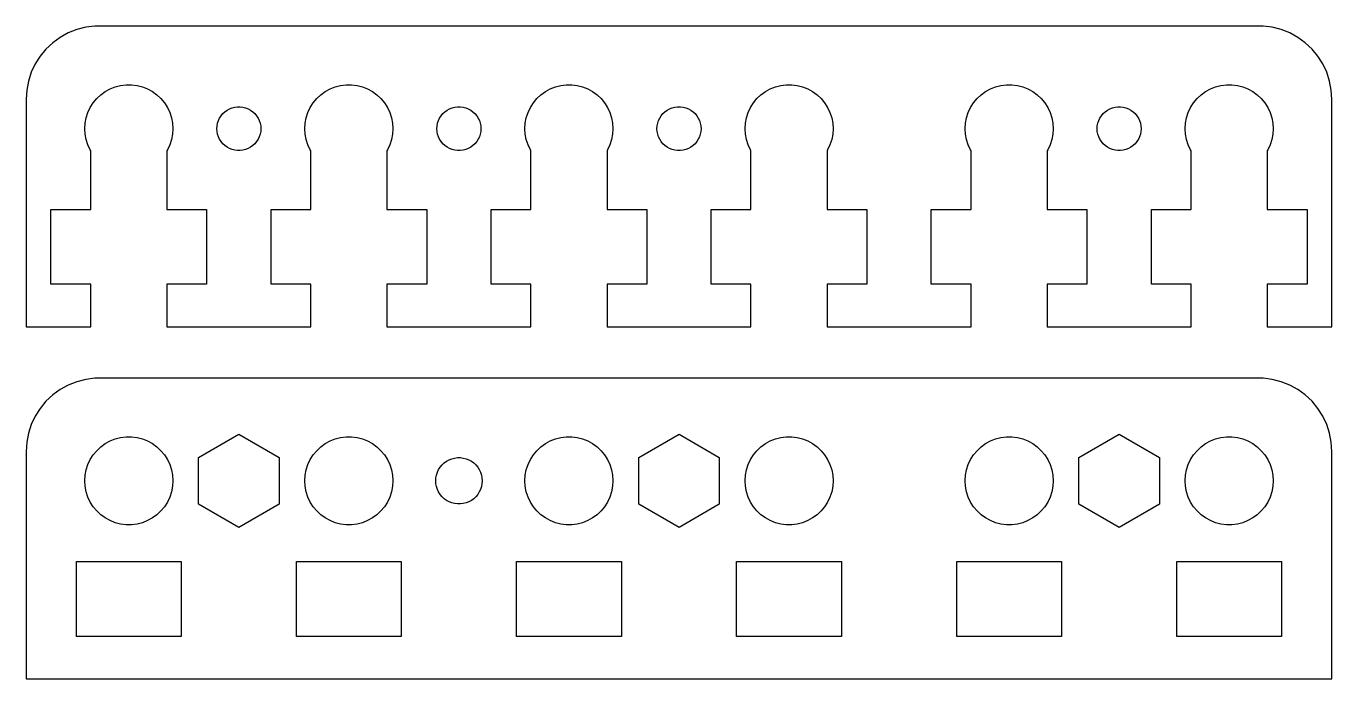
# Model space of a CAD drawing. Header units: metres. Extents: x -44.5 to 44.5, y 0 to 92.5.
# Drawn here: x -44.5 to 44.5, y 0 to 44.5 of the extents above; entities that cross this region are included whole.
import ezdxf

# ---------------------------------------------------------------- set-up
doc = ezdxf.new("R2010")
doc.units = ezdxf.units.M

msp = doc.modelspace()

# ---------------------------------------------------------------- linework, layer by layer
for p, q in [((-42.1791, 43.7216), (-42.6871, 43.3526)), ((-41.6289, 44.0241), (-42.1791, 43.7216)), ((-41.0451, 44.2553), (-41.6289, 44.0241)), ((-40.4369, 44.4114), (-41.0451, 44.2553)), ((-39.8139, 44.4901), (-40.4369, 44.4114)), ((39.8139, 44.4901), (-39.8139, 44.4901)), ((40.4369, 44.4114), (39.8139, 44.4901)), ((41.0451, 44.2553), (40.4369, 44.4114)), ((41.6289, 44.0241), (41.0451, 44.2553)), ((42.1791, 43.7216), (41.6289, 44.0241)), ((42.6871, 43.3526), (42.1791, 43.7216)), ((-43.1448, 42.9227), (-43.5451, 42.4389)), ((-42.6871, 43.3526), (-43.1448, 42.9227)), ((43.1448, 42.9227), (42.6871, 43.3526)), ((43.5451, 42.4389), (43.1448, 42.9227)), ((-43.8815, 41.9088), (-44.1489, 41.3406)), ((-43.5451, 42.4389), (-43.8815, 41.9088)), ((43.8815, 41.9088), (43.5451, 42.4389)), ((44.1489, 41.3406), (43.8815, 41.9088)), ((-44.1489, 41.3406), (-44.3429, 40.7434)), ((44.3429, 40.7434), (44.1489, 41.3406)), ((-44.4606, 40.1267), (-44.5, 39.5)), ((-44.3429, 40.7434), (-44.4606, 40.1267)), ((-39.1075, 40.033), (-38.7773, 40.2145)), ((-38.7773, 40.2145), (-38.427, 40.3532)), ((-38.427, 40.3532), (-38.0621, 40.4469)), ((-38.0621, 40.4469), (-37.6884, 40.4941)), ((-37.6884, 40.4941), (-37.3116, 40.4941)), ((-37.3116, 40.4941), (-36.9379, 40.4469)), ((-36.9379, 40.4469), (-36.5729, 40.3532)), ((-36.5729, 40.3532), (-36.2227, 40.2145)), ((-36.2227, 40.2145), (-35.8925, 40.033)), ((-24.1075, 40.033), (-23.7773, 40.2145)), ((-23.7773, 40.2145), (-23.427, 40.3532)), ((-23.427, 40.3532), (-23.0621, 40.4469)), ((-23.0621, 40.4469), (-22.6884, 40.4941)), ((-22.6884, 40.4941), (-22.3116, 40.4941)), ((-22.3116, 40.4941), (-21.9379, 40.4469)), ((-21.9379, 40.4469), (-21.5729, 40.3532)), ((-21.5729, 40.3532), (-21.2227, 40.2145)), ((-21.2227, 40.2145), (-20.8925, 40.033)), ((-9.10747, 40.033), (-8.77733, 40.2145)), ((-8.77733, 40.2145), (-8.42705, 40.3532)), ((-8.42705, 40.3532), (-8.06213, 40.4469)), ((-8.06213, 40.4469), (-7.68837, 40.4941)), ((-7.68837, 40.4941), (-7.31161, 40.4941)), ((-7.31161, 40.4941), (-6.93785, 40.4469)), ((-6.93785, 40.4469), (-6.57294, 40.3532)), ((-6.57294, 40.3532), (-6.22266, 40.2145)), ((-6.22266, 40.2145), (-5.89252, 40.033)), ((5.89252, 40.033), (6.22266, 40.2145)), ((6.22266, 40.2145), (6.57294, 40.3532)), ((6.57294, 40.3532), (6.93785, 40.4469)), ((6.93785, 40.4469), (7.31161, 40.4941)), ((7.31161, 40.4941), (7.68837, 40.4941)), ((7.68837, 40.4941), (8.06213, 40.4469)), ((8.06213, 40.4469), (8.42705, 40.3532)), ((8.42705, 40.3532), (8.77733, 40.2145)), ((8.77733, 40.2145), (9.10747, 40.033)), ((20.8925, 40.033), (21.2227, 40.2145)), ((21.2227, 40.2145), (21.5729, 40.3532)), ((21.5729, 40.3532), (21.9379, 40.4469)), ((21.9379, 40.4469), (22.3116, 40.4941)), ((22.3116, 40.4941), (22.6884, 40.4941)), ((22.6884, 40.4941), (23.0621, 40.4469)), ((23.0621, 40.4469), (23.427, 40.3532)), ((23.427, 40.3532), (23.7773, 40.2145)), ((23.7773, 40.2145), (24.1075, 40.033)), ((35.8925, 40.033), (36.2227, 40.2145)), ((36.2227, 40.2145), (36.5729, 40.3532)), ((36.5729, 40.3532), (36.9379, 40.4469)), ((36.9379, 40.4469), (37.3116, 40.4941)), ((37.3116, 40.4941), (37.6884, 40.4941)), ((37.6884, 40.4941), (38.0621, 40.4469)), ((38.0621, 40.4469), (38.427, 40.3532)), ((38.427, 40.3532), (38.7773, 40.2145)), ((38.7773, 40.2145), (39.1075, 40.033)), ((44.4606, 40.1267), (44.3429, 40.7434)), ((44.5, 39.5), (44.4606, 40.1267)), ((-44.5, 39.5), (-44.5, 24)), ((-40.1289, 38.9453), (-39.927, 39.2634)), ((-39.927, 39.2634), (-39.6869, 39.5536)), ((-39.6869, 39.5536), (-39.4123, 39.8115)), ((-39.4123, 39.8115), (-39.1075, 40.033)), ((-35.8925, 40.033), (-35.5877, 39.8115)), ((-35.5877, 39.8115), (-35.3131, 39.5536)), ((-35.3131, 39.5536), (-35.0729, 39.2634)), ((-35.0729, 39.2634), (-34.8711, 38.9453)), ((-25.1289, 38.9453), (-24.927, 39.2634)), ((-24.927, 39.2634), (-24.6869, 39.5536)), ((-24.6869, 39.5536), (-24.4123, 39.8115)), ((-24.4123, 39.8115), (-24.1075, 40.033)), ((-20.8925, 40.033), (-20.5877, 39.8115)), ((-20.5877, 39.8115), (-20.3131, 39.5536)), ((-20.3131, 39.5536), (-20.0729, 39.2634)), ((-20.0729, 39.2634), (-19.8711, 38.9453)), ((-10.1289, 38.9453), (-9.92705, 39.2634)), ((-9.92705, 39.2634), (-9.6869, 39.5536)), ((-9.6869, 39.5536), (-9.41226, 39.8115)), ((-9.41226, 39.8115), (-9.10747, 40.033)), ((-5.89252, 40.033), (-5.58772, 39.8115)), ((-5.58772, 39.8115), (-5.31308, 39.5536)), ((-5.31308, 39.5536), (-5.07294, 39.2634)), ((-5.07294, 39.2634), (-4.87108, 38.9453)), ((4.87108, 38.9453), (5.07294, 39.2634)), ((5.07294, 39.2634), (5.31308, 39.5536)), ((5.31308, 39.5536), (5.58772, 39.8115)), ((5.58772, 39.8115), (5.89252, 40.033)), ((9.10747, 40.033), (9.41226, 39.8115)), ((9.41226, 39.8115), (9.6869, 39.5536)), ((9.6869, 39.5536), (9.92705, 39.2634)), ((9.92705, 39.2634), (10.1289, 38.9453)), ((19.8711, 38.9453), (20.0729, 39.2634)), ((20.0729, 39.2634), (20.3131, 39.5536)), ((20.3131, 39.5536), (20.5877, 39.8115)), ((20.5877, 39.8115), (20.8925, 40.033)), ((24.1075, 40.033), (24.4123, 39.8115)), ((24.4123, 39.8115), (24.6869, 39.5536)), ((24.6869, 39.5536), (24.927, 39.2634)), ((24.927, 39.2634), (25.1289, 38.9453)), ((34.8711, 38.9453), (35.0729, 39.2634)), ((35.0729, 39.2634), (35.3131, 39.5536)), ((35.3131, 39.5536), (35.5877, 39.8115)), ((35.5877, 39.8115), (35.8925, 40.033)), ((39.1075, 40.033), (39.4123, 39.8115)), ((39.4123, 39.8115), (39.6869, 39.5536)), ((39.6869, 39.5536), (39.927, 39.2634)), ((39.927, 39.2634), (40.1289, 38.9453)), ((44.5, 24), (44.5, 39.5)), ((-40.4057, 38.2461), (-40.2893, 38.6044)), ((-40.2893, 38.6044), (-40.1289, 38.9453)), ((-34.8711, 38.9453), (-34.7107, 38.6044)), ((-34.7107, 38.6044), (-34.5942, 38.2461)), ((-31.3145, 38.2226), (-31.2135, 38.3817)), ((-31.2135, 38.3817), (-31.0934, 38.5268)), ((-31.0934, 38.5268), (-30.9561, 38.6558)), ((-30.9561, 38.6558), (-30.8037, 38.7665)), ((-30.8037, 38.7665), (-30.6387, 38.8572)), ((-30.6387, 38.8572), (-30.4635, 38.9266)), ((-30.4635, 38.9266), (-30.2811, 38.9734)), ((-30.2811, 38.9734), (-30.0942, 38.997)), ((-30.0942, 38.997), (-29.9058, 38.997)), ((-29.9058, 38.997), (-29.7189, 38.9734)), ((-29.7189, 38.9734), (-29.5365, 38.9266)), ((-29.5365, 38.9266), (-29.3613, 38.8572)), ((-29.3613, 38.8572), (-29.1963, 38.7665)), ((-29.1963, 38.7665), (-29.0439, 38.6558)), ((-29.0439, 38.6558), (-28.9065, 38.5268)), ((-28.9065, 38.5268), (-28.7865, 38.3817)), ((-28.7865, 38.3817), (-28.6855, 38.2226)), ((-25.4057, 38.2461), (-25.2893, 38.6044)), ((-25.2893, 38.6044), (-25.1289, 38.9453)), ((-19.8711, 38.9453), (-19.7107, 38.6044)), ((-19.7107, 38.6044), (-19.5942, 38.2461)), ((-16.3145, 38.2226), (-16.2135, 38.3817)), ((-16.2135, 38.3817), (-16.0934, 38.5268)), ((-16.0934, 38.5268), (-15.9561, 38.6558)), ((-15.9561, 38.6558), (-15.8037, 38.7665)), ((-15.8037, 38.7665), (-15.6387, 38.8572)), ((-15.6387, 38.8572), (-15.4635, 38.9266)), ((-15.4635, 38.9266), (-15.2811, 38.9734)), ((-15.2811, 38.9734), (-15.0942, 38.997)), ((-15.0942, 38.997), (-14.9058, 38.997)), ((-14.9058, 38.997), (-14.7189, 38.9734)), ((-14.7189, 38.9734), (-14.5365, 38.9266)), ((-14.5365, 38.9266), (-14.3613, 38.8572)), ((-14.3613, 38.8572), (-14.1963, 38.7665)), ((-14.1963, 38.7665), (-14.0439, 38.6558)), ((-14.0439, 38.6558), (-13.9065, 38.5268)), ((-13.9065, 38.5268), (-13.7865, 38.3817)), ((-13.7865, 38.3817), (-13.6855, 38.2226)), ((-10.4057, 38.2461), (-10.2893, 38.6044)), ((-10.2893, 38.6044), (-10.1289, 38.9453)), ((-4.87108, 38.9453), (-4.71066, 38.6044)), ((-4.71066, 38.6044), (-4.59424, 38.2461)), ((-1.31445, 38.2226), (-1.21352, 38.3817)), ((-1.21352, 38.3817), (-1.09344, 38.5268)), ((-1.09344, 38.5268), (-0.95613, 38.6558)), ((-0.95613, 38.6558), (-0.80373, 38.7665)), ((-0.80373, 38.7665), (-0.63866, 38.8572)), ((-0.63866, 38.8572), (-0.46352, 38.9266)), ((-0.46352, 38.9266), (-0.28107, 38.9734)), ((-0.28107, 38.9734), (-0.09418, 38.997)), ((-0.09418, 38.997), (0.09418, 38.997)), ((0.09418, 38.997), (0.28107, 38.9734)), ((0.28107, 38.9734), (0.46352, 38.9266)), ((0.46352, 38.9266), (0.63866, 38.8572)), ((0.63866, 38.8572), (0.80373, 38.7665)), ((0.80373, 38.7665), (0.95613, 38.6558)), ((0.95613, 38.6558), (1.09344, 38.5268)), ((1.09344, 38.5268), (1.21352, 38.3817)), ((1.21352, 38.3817), (1.31445, 38.2226)), ((4.59424, 38.2461), (4.71066, 38.6044)), ((4.71066, 38.6044), (4.87108, 38.9453)), ((10.1289, 38.9453), (10.2893, 38.6044)), ((10.2893, 38.6044), (10.4057, 38.2461)), ((19.5942, 38.2461), (19.7107, 38.6044)), ((19.7107, 38.6044), (19.8711, 38.9453)), ((25.1289, 38.9453), (25.2893, 38.6044)), ((25.2893, 38.6044), (25.4057, 38.2461)), ((28.6855, 38.2226), (28.7865, 38.3817)), ((28.7865, 38.3817), (28.9065, 38.5268)), ((28.9065, 38.5268), (29.0439, 38.6558)), ((29.0439, 38.6558), (29.1963, 38.7665)), ((29.1963, 38.7665), (29.3613, 38.8572)), ((29.3613, 38.8572), (29.5365, 38.9266)), ((29.5365, 38.9266), (29.7189, 38.9734)), ((29.7189, 38.9734), (29.9058, 38.997)), ((29.9058, 38.997), (30.0942, 38.997)), ((30.0942, 38.997), (30.2811, 38.9734)), ((30.2811, 38.9734), (30.4635, 38.9266)), ((30.4635, 38.9266), (30.6387, 38.8572)), ((30.6387, 38.8572), (30.8037, 38.7665)), ((30.8037, 38.7665), (30.9561, 38.6558)), ((30.9561, 38.6558), (31.0934, 38.5268)), ((31.0934, 38.5268), (31.2135, 38.3817)), ((31.2135, 38.3817), (31.3145, 38.2226)), ((34.5942, 38.2461), (34.7107, 38.6044)), ((34.7107, 38.6044), (34.8711, 38.9453)), ((40.1289, 38.9453), (40.2893, 38.6044)), ((40.2893, 38.6044), (40.4057, 38.2461)), ((-40.5, 37.5), (-40.4763, 37.876)), ((-40.4763, 37.124), (-40.5, 37.5)), ((-40.4763, 37.876), (-40.4057, 38.2461)), ((-34.5942, 38.2461), (-34.5237, 37.876)), ((-34.5237, 37.876), (-34.5, 37.5)), ((-34.5, 37.5), (-34.5237, 37.124)), ((-31.5, 37.5), (-31.4882, 37.688)), ((-31.4882, 37.312), (-31.5, 37.5)), ((-31.4882, 37.688), (-31.4529, 37.873)), ((-31.4529, 37.873), (-31.3947, 38.0522)), ((-31.3947, 38.0522), (-31.3145, 38.2226)), ((-28.6855, 38.2226), (-28.6053, 38.0522)), ((-28.6053, 38.0522), (-28.5471, 37.873)), ((-28.5471, 37.873), (-28.5118, 37.688)), ((-28.5118, 37.688), (-28.5, 37.5)), ((-28.5, 37.5), (-28.5118, 37.312)), ((-25.5, 37.5), (-25.4763, 37.876)), ((-25.4763, 37.124), (-25.5, 37.5)), ((-25.4763, 37.876), (-25.4057, 38.2461)), ((-19.5942, 38.2461), (-19.5237, 37.876)), ((-19.5237, 37.876), (-19.5, 37.5)), ((-19.5, 37.5), (-19.5237, 37.124)), ((-16.5, 37.5), (-16.4882, 37.688)), ((-16.4882, 37.312), (-16.5, 37.5)), ((-16.4882, 37.688), (-16.4529, 37.873)), ((-16.4529, 37.873), (-16.3947, 38.0522)), ((-16.3947, 38.0522), (-16.3145, 38.2226)), ((-13.6855, 38.2226), (-13.6053, 38.0522)), ((-13.6053, 38.0522), (-13.5471, 37.873)), ((-13.5471, 37.873), (-13.5118, 37.688)), ((-13.5118, 37.688), (-13.5, 37.5)), ((-13.5, 37.5), (-13.5118, 37.312)), ((-10.5, 37.5), (-10.4763, 37.876)), ((-10.4763, 37.124), (-10.5, 37.5)), ((-10.4763, 37.876), (-10.4057, 38.2461)), ((-4.59424, 38.2461), (-4.52365, 37.876)), ((-4.52365, 37.876), (-4.5, 37.5)), ((-4.5, 37.5), (-4.52365, 37.124)), ((-1.5, 37.5), (-1.48816, 37.688)), ((-1.48816, 37.312), (-1.5, 37.5)), ((-1.48816, 37.688), (-1.45287, 37.873)), ((-1.45287, 37.873), (-1.39465, 38.0522)), ((-1.39465, 38.0522), (-1.31445, 38.2226)), ((1.31445, 38.2226), (1.39465, 38.0522)), ((1.39465, 38.0522), (1.45287, 37.873)), ((1.45287, 37.873), (1.48816, 37.688)), ((1.48816, 37.688), (1.5, 37.5)), ((1.5, 37.5), (1.48816, 37.312)), ((4.5, 37.5), (4.52365, 37.876)), ((4.52365, 37.124), (4.5, 37.5)), ((4.52365, 37.876), (4.59424, 38.2461)), ((10.4057, 38.2461), (10.4763, 37.876)), ((10.4763, 37.876), (10.5, 37.5)), ((10.5, 37.5), (10.4763, 37.124)), ((19.5, 37.5), (19.5237, 37.876)), ((19.5237, 37.124), (19.5, 37.5)), ((19.5237, 37.876), (19.5942, 38.2461)), ((25.4057, 38.2461), (25.4763, 37.876)), ((25.4763, 37.876), (25.5, 37.5)), ((25.5, 37.5), (25.4763, 37.124)), ((28.5, 37.5), (28.5118, 37.688)), ((28.5118, 37.312), (28.5, 37.5)), ((28.5118, 37.688), (28.5471, 37.873)), ((28.5471, 37.873), (28.6053, 38.0522)), ((28.6053, 38.0522), (28.6855, 38.2226)), ((31.3145, 38.2226), (31.3947, 38.0522)), ((31.3947, 38.0522), (31.4529, 37.873)), ((31.4529, 37.873), (31.4882, 37.688)), ((31.4882, 37.688), (31.5, 37.5)), ((31.5, 37.5), (31.4882, 37.312)), ((34.5, 37.5), (34.5237, 37.876)), ((34.5237, 37.124), (34.5, 37.5)), ((34.5237, 37.876), (34.5942, 38.2461)), ((40.4057, 38.2461), (40.4763, 37.876)), ((40.4763, 37.876), (40.5, 37.5)), ((40.5, 37.5), (40.4763, 37.124)), ((-40.4057, 36.7539), (-40.4763, 37.124)), ((-40.2893, 36.3956), (-40.4057, 36.7539)), ((-34.5942, 36.7539), (-34.7107, 36.3956)), ((-34.5237, 37.124), (-34.5942, 36.7539)), ((-31.4529, 37.127), (-31.4882, 37.312)), ((-31.3947, 36.9478), (-31.4529, 37.127)), ((-31.3145, 36.7774), (-31.3947, 36.9478)), ((-31.2135, 36.6183), (-31.3145, 36.7774)), ((-31.0934, 36.4732), (-31.2135, 36.6183)), ((-28.7865, 36.6183), (-28.9065, 36.4732)), ((-28.6855, 36.7774), (-28.7865, 36.6183)), ((-28.6053, 36.9478), (-28.6855, 36.7774)), ((-28.5471, 37.127), (-28.6053, 36.9478)), ((-28.5118, 37.312), (-28.5471, 37.127)), ((-25.4057, 36.7539), (-25.4763, 37.124)), ((-25.2893, 36.3956), (-25.4057, 36.7539)), ((-19.5942, 36.7539), (-19.7107, 36.3956)), ((-19.5237, 37.124), (-19.5942, 36.7539)), ((-16.4529, 37.127), (-16.4882, 37.312)), ((-16.3947, 36.9478), (-16.4529, 37.127)), ((-16.3145, 36.7774), (-16.3947, 36.9478)), ((-16.2135, 36.6183), (-16.3145, 36.7774)), ((-16.0934, 36.4732), (-16.2135, 36.6183)), ((-13.7865, 36.6183), (-13.9065, 36.4732)), ((-13.6855, 36.7774), (-13.7865, 36.6183)), ((-13.6053, 36.9478), (-13.6855, 36.7774)), ((-13.5471, 37.127), (-13.6053, 36.9478)), ((-13.5118, 37.312), (-13.5471, 37.127)), ((-10.4057, 36.7539), (-10.4763, 37.124)), ((-10.2893, 36.3956), (-10.4057, 36.7539)), ((-4.59424, 36.7539), (-4.71066, 36.3956)), ((-4.52365, 37.124), (-4.59424, 36.7539)), ((-1.45287, 37.127), (-1.48816, 37.312)), ((-1.39465, 36.9478), (-1.45287, 37.127)), ((-1.31445, 36.7774), (-1.39465, 36.9478)), ((-1.21352, 36.6183), (-1.31445, 36.7774)), ((-1.09344, 36.4732), (-1.21352, 36.6183)), ((1.21352, 36.6183), (1.09344, 36.4732)), ((1.31445, 36.7774), (1.21352, 36.6183)), ((1.39465, 36.9478), (1.31445, 36.7774)), ((1.45287, 37.127), (1.39465, 36.9478)), ((1.48816, 37.312), (1.45287, 37.127)), ((4.59424, 36.7539), (4.52365, 37.124)), ((4.71066, 36.3956), (4.59424, 36.7539)), ((10.4057, 36.7539), (10.2893, 36.3956)), ((10.4763, 37.124), (10.4057, 36.7539)), ((19.5942, 36.7539), (19.5237, 37.124)), ((19.7107, 36.3956), (19.5942, 36.7539)), ((25.4057, 36.7539), (25.2893, 36.3956)), ((25.4763, 37.124), (25.4057, 36.7539)), ((28.5471, 37.127), (28.5118, 37.312)), ((28.6053, 36.9478), (28.5471, 37.127)), ((28.6855, 36.7774), (28.6053, 36.9478)), ((28.7865, 36.6183), (28.6855, 36.7774)), ((28.9065, 36.4732), (28.7865, 36.6183)), ((31.2135, 36.6183), (31.0934, 36.4732)), ((31.3145, 36.7774), (31.2135, 36.6183)), ((31.3947, 36.9478), (31.3145, 36.7774)), ((31.4529, 37.127), (31.3947, 36.9478)), ((31.4882, 37.312), (31.4529, 37.127)), ((34.5942, 36.7539), (34.5237, 37.124)), ((34.7107, 36.3956), (34.5942, 36.7539)), ((40.4057, 36.7539), (40.2893, 36.3956)), ((40.4763, 37.124), (40.4057, 36.7539)), ((-40.1289, 36.0547), (-40.2893, 36.3956)), ((-40.0942, 36), (-40.1289, 36.0547)), ((-40.0942, 32), (-40.0942, 36)), ((-34.8711, 36.0547), (-34.9058, 36)), ((-34.9058, 36), (-34.9058, 32)), ((-34.7107, 36.3956), (-34.8711, 36.0547)), ((-30.9561, 36.3442), (-31.0934, 36.4732)), ((-30.8037, 36.2335), (-30.9561, 36.3442)), ((-30.6387, 36.1427), (-30.8037, 36.2335)), ((-30.4635, 36.0734), (-30.6387, 36.1427)), ((-30.2811, 36.0266), (-30.4635, 36.0734)), ((-30.0942, 36.0029), (-30.2811, 36.0266)), ((-29.9058, 36.0029), (-30.0942, 36.0029)), ((-29.7189, 36.0266), (-29.9058, 36.0029)), ((-29.5365, 36.0734), (-29.7189, 36.0266)), ((-29.3613, 36.1427), (-29.5365, 36.0734)), ((-29.1963, 36.2335), (-29.3613, 36.1427)), ((-29.0439, 36.3442), (-29.1963, 36.2335)), ((-28.9065, 36.4732), (-29.0439, 36.3442)), ((-25.1289, 36.0547), (-25.2893, 36.3956)), ((-25.0942, 36), (-25.1289, 36.0547)), ((-25.0942, 32), (-25.0942, 36)), ((-19.8711, 36.0547), (-19.9058, 36)), ((-19.9058, 36), (-19.9058, 32)), ((-19.7107, 36.3956), (-19.8711, 36.0547)), ((-15.9561, 36.3442), (-16.0934, 36.4732)), ((-15.8037, 36.2335), (-15.9561, 36.3442)), ((-15.6387, 36.1427), (-15.8037, 36.2335)), ((-15.4635, 36.0734), (-15.6387, 36.1427)), ((-15.2811, 36.0266), (-15.4635, 36.0734)), ((-15.0942, 36.0029), (-15.2811, 36.0266)), ((-14.9058, 36.0029), (-15.0942, 36.0029)), ((-14.7189, 36.0266), (-14.9058, 36.0029)), ((-14.5365, 36.0734), (-14.7189, 36.0266)), ((-14.3613, 36.1427), (-14.5365, 36.0734)), ((-14.1963, 36.2335), (-14.3613, 36.1427)), ((-14.0439, 36.3442), (-14.1963, 36.2335)), ((-13.9065, 36.4732), (-14.0439, 36.3442)), ((-10.1289, 36.0547), (-10.2893, 36.3956)), ((-10.0942, 36), (-10.1289, 36.0547)), ((-10.0942, 32), (-10.0942, 36)), ((-4.87108, 36.0547), (-4.90581, 36)), ((-4.90581, 36), (-4.90581, 32)), ((-4.71066, 36.3956), (-4.87108, 36.0547)), ((-0.95613, 36.3442), (-1.09344, 36.4732)), ((-0.80373, 36.2335), (-0.95613, 36.3442)), ((-0.63866, 36.1427), (-0.80373, 36.2335)), ((-0.46352, 36.0734), (-0.63866, 36.1427)), ((-0.28107, 36.0266), (-0.46352, 36.0734)), ((-0.09418, 36.0029), (-0.28107, 36.0266)), ((0.09418, 36.0029), (-0.09418, 36.0029)), ((0.28107, 36.0266), (0.09418, 36.0029)), ((0.46352, 36.0734), (0.28107, 36.0266)), ((0.63866, 36.1427), (0.46352, 36.0734)), ((0.80373, 36.2335), (0.63866, 36.1427)), ((0.95613, 36.3442), (0.80373, 36.2335)), ((1.09344, 36.4732), (0.95613, 36.3442)), ((4.87108, 36.0547), (4.71066, 36.3956)), ((4.90581, 36), (4.87108, 36.0547)), ((4.90581, 32), (4.90581, 36)), ((10.1289, 36.0547), (10.0942, 36)), ((10.0942, 36), (10.0942, 32)), ((10.2893, 36.3956), (10.1289, 36.0547)), ((19.8711, 36.0547), (19.7107, 36.3956)), ((19.9058, 36), (19.8711, 36.0547)), ((19.9058, 32), (19.9058, 36)), ((25.1289, 36.0547), (25.0942, 36)), ((25.0942, 36), (25.0942, 32)), ((25.2893, 36.3956), (25.1289, 36.0547)), ((29.0439, 36.3442), (28.9065, 36.4732)), ((29.1963, 36.2335), (29.0439, 36.3442)), ((29.3613, 36.1427), (29.1963, 36.2335)), ((29.5365, 36.0734), (29.3613, 36.1427)), ((29.7189, 36.0266), (29.5365, 36.0734)), ((29.9058, 36.0029), (29.7189, 36.0266)), ((30.0942, 36.0029), (29.9058, 36.0029)), ((30.2811, 36.0266), (30.0942, 36.0029)), ((30.4635, 36.0734), (30.2811, 36.0266)), ((30.6387, 36.1427), (30.4635, 36.0734)), ((30.8037, 36.2335), (30.6387, 36.1427)), ((30.9561, 36.3442), (30.8037, 36.2335)), ((31.0934, 36.4732), (30.9561, 36.3442)), ((34.8711, 36.0547), (34.7107, 36.3956)), ((34.9058, 36), (34.8711, 36.0547)), ((34.9058, 32), (34.9058, 36)), ((40.1289, 36.0547), (40.0942, 36)), ((40.0942, 36), (40.0942, 32)), ((40.2893, 36.3956), (40.1289, 36.0547)), ((-42.804, 26.9), (-42.804, 32)), ((-42.804, 32), (-40.0942, 32)), ((-34.9058, 32), (-32.196, 32)), ((-32.196, 32), (-32.196, 26.9)), ((-27.804, 26.9), (-27.804, 32)), ((-27.804, 32), (-25.0942, 32)), ((-19.9058, 32), (-17.196, 32)), ((-17.196, 32), (-17.196, 26.9)), ((-12.804, 26.9), (-12.804, 32)), ((-12.804, 32), (-10.0942, 32)), ((-4.90581, 32), (-2.19603, 32)), ((-2.19603, 32), (-2.19603, 26.9)), ((2.19603, 26.9), (2.19603, 32)), ((2.19603, 32), (4.90581, 32)), ((10.0942, 32), (12.804, 32)), ((12.804, 32), (12.804, 26.9)), ((17.196, 26.9), (17.196, 32)), ((17.196, 32), (19.9058, 32)), ((25.0942, 32), (27.804, 32)), ((27.804, 32), (27.804, 26.9)), ((32.196, 26.9), (32.196, 32)), ((32.196, 32), (34.9058, 32)), ((40.0942, 32), (42.804, 32)), ((42.804, 32), (42.804, 26.9)), ((-40.0942, 26.9), (-42.804, 26.9)), ((-40.0942, 24), (-40.0942, 26.9)), ((-32.196, 26.9), (-34.9058, 26.9)), ((-34.9058, 26.9), (-34.9058, 24)), ((-25.0942, 26.9), (-27.804, 26.9)), ((-25.0942, 24), (-25.0942, 26.9)), ((-17.196, 26.9), (-19.9058, 26.9)), ((-19.9058, 26.9), (-19.9058, 24)), ((-10.0942, 26.9), (-12.804, 26.9)), ((-10.0942, 24), (-10.0942, 26.9)), ((-2.19603, 26.9), (-4.90581, 26.9)), ((-4.90581, 26.9), (-4.90581, 24)), ((4.90581, 26.9), (2.19603, 26.9)), ((4.90581, 24), (4.90581, 26.9)), ((12.804, 26.9), (10.0942, 26.9)), ((10.0942, 26.9), (10.0942, 24)), ((19.9058, 26.9), (17.196, 26.9)), ((19.9058, 24), (19.9058, 26.9)), ((27.804, 26.9), (25.0942, 26.9)), ((25.0942, 26.9), (25.0942, 24)), ((34.9058, 26.9), (32.196, 26.9)), ((34.9058, 24), (34.9058, 26.9)), ((42.804, 26.9), (40.0942, 26.9)), ((40.0942, 26.9), (40.0942, 24)), ((-44.5, 24), (-40.0942, 24)), ((-34.9058, 24), (-25.0942, 24)), ((-19.9058, 24), (-10.0942, 24)), ((-4.90581, 24), (4.90581, 24)), ((10.0942, 24), (19.9058, 24)), ((25.0942, 24), (34.9058, 24)), ((40.0942, 24), (44.5, 24)), ((-39.8139, 20.4901), (-40.4369, 20.4114)), ((39.8139, 20.4901), (-39.8139, 20.4901)), ((40.4369, 20.4114), (39.8139, 20.4901)), ((-42.1791, 19.7216), (-42.6871, 19.3526)), ((-41.6289, 20.0241), (-42.1791, 19.7216)), ((-41.0451, 20.2553), (-41.6289, 20.0241)), ((-40.4369, 20.4114), (-41.0451, 20.2553)), ((41.0451, 20.2553), (40.4369, 20.4114)), ((41.6289, 20.0241), (41.0451, 20.2553)), ((42.1791, 19.7216), (41.6289, 20.0241)), ((42.6871, 19.3526), (42.1791, 19.7216)), ((-43.1448, 18.9227), (-43.5451, 18.4389)), ((-42.6871, 19.3526), (-43.1448, 18.9227)), ((43.1448, 18.9227), (42.6871, 19.3526)), ((43.5451, 18.4389), (43.1448, 18.9227)), ((-43.8815, 17.9088), (-44.1489, 17.3406)), ((-43.5451, 18.4389), (-43.8815, 17.9088)), ((43.8815, 17.9088), (43.5451, 18.4389)), ((44.1489, 17.3406), (43.8815, 17.9088)), ((-44.1489, 17.3406), (-44.3429, 16.7434)), ((44.3429, 16.7434), (44.1489, 17.3406)), ((-44.4606, 16.1267), (-44.5, 15.5)), ((-44.3429, 16.7434), (-44.4606, 16.1267)), ((-39.4123, 15.8115), (-39.1075, 16.033)), ((-39.1075, 16.033), (-38.7773, 16.2145)), ((-38.7773, 16.2145), (-38.427, 16.3532)), ((-38.427, 16.3532), (-38.0621, 16.4469)), ((-38.0621, 16.4469), (-37.6884, 16.4941)), ((-37.6884, 16.4941), (-37.3116, 16.4941)), ((-37.3116, 16.4941), (-36.9379, 16.4469)), ((-36.9379, 16.4469), (-36.5729, 16.3532)), ((-36.5729, 16.3532), (-36.2227, 16.2145)), ((-36.2227, 16.2145), (-35.8925, 16.033)), ((-35.8925, 16.033), (-35.5877, 15.8115)), ((-32.7483, 15.0867), (-30, 16.6735)), ((-30, 16.6735), (-27.2517, 15.0867)), ((-24.4123, 15.8115), (-24.1075, 16.033)), ((-24.1075, 16.033), (-23.7773, 16.2145)), ((-23.7773, 16.2145), (-23.427, 16.3532)), ((-23.427, 16.3532), (-23.0621, 16.4469)), ((-23.0621, 16.4469), (-22.6884, 16.4941)), ((-22.6884, 16.4941), (-22.3116, 16.4941)), ((-22.3116, 16.4941), (-21.9379, 16.4469)), ((-21.9379, 16.4469), (-21.5729, 16.3532)), ((-21.5729, 16.3532), (-21.2227, 16.2145)), ((-21.2227, 16.2145), (-20.8925, 16.033)), ((-20.8925, 16.033), (-20.5877, 15.8115)), ((-9.41226, 15.8115), (-9.10747, 16.033)), ((-9.10747, 16.033), (-8.77733, 16.2145)), ((-8.77733, 16.2145), (-8.42705, 16.3532)), ((-8.42705, 16.3532), (-8.06213, 16.4469)), ((-8.06213, 16.4469), (-7.68837, 16.4941)), ((-7.68837, 16.4941), (-7.31161, 16.4941)), ((-7.31161, 16.4941), (-6.93785, 16.4469)), ((-6.93785, 16.4469), (-6.57294, 16.3532)), ((-6.57294, 16.3532), (-6.22266, 16.2145)), ((-6.22266, 16.2145), (-5.89252, 16.033)), ((-5.89252, 16.033), (-5.58772, 15.8115)), ((-2.74832, 15.0867), (0, 16.6735)), ((0, 16.6735), (2.74832, 15.0867)), ((5.58772, 15.8115), (5.89252, 16.033)), ((5.89252, 16.033), (6.22266, 16.2145)), ((6.22266, 16.2145), (6.57294, 16.3532)), ((6.57294, 16.3532), (6.93785, 16.4469)), ((6.93785, 16.4469), (7.31161, 16.4941)), ((7.31161, 16.4941), (7.68837, 16.4941)), ((7.68837, 16.4941), (8.06213, 16.4469)), ((8.06213, 16.4469), (8.42705, 16.3532)), ((8.42705, 16.3532), (8.77733, 16.2145)), ((8.77733, 16.2145), (9.10747, 16.033)), ((9.10747, 16.033), (9.41226, 15.8115)), ((20.5877, 15.8115), (20.8925, 16.033)), ((20.8925, 16.033), (21.2227, 16.2145)), ((21.2227, 16.2145), (21.5729, 16.3532)), ((21.5729, 16.3532), (21.9379, 16.4469)), ((21.9379, 16.4469), (22.3116, 16.4941)), ((22.3116, 16.4941), (22.6884, 16.4941)), ((22.6884, 16.4941), (23.0621, 16.4469)), ((23.0621, 16.4469), (23.427, 16.3532)), ((23.427, 16.3532), (23.7773, 16.2145)), ((23.7773, 16.2145), (24.1075, 16.033)), ((24.1075, 16.033), (24.4123, 15.8115)), ((27.2517, 15.0867), (30, 16.6735)), ((30, 16.6735), (32.7483, 15.0867)), ((35.5877, 15.8115), (35.8925, 16.033)), ((35.8925, 16.033), (36.2227, 16.2145)), ((36.2227, 16.2145), (36.5729, 16.3532)), ((36.5729, 16.3532), (36.9379, 16.4469)), ((36.9379, 16.4469), (37.3116, 16.4941)), ((37.3116, 16.4941), (37.6884, 16.4941)), ((37.6884, 16.4941), (38.0621, 16.4469)), ((38.0621, 16.4469), (38.427, 16.3532)), ((38.427, 16.3532), (38.7773, 16.2145)), ((38.7773, 16.2145), (39.1075, 16.033)), ((39.1075, 16.033), (39.4123, 15.8115)), ((44.4606, 16.1267), (44.3429, 16.7434)), ((44.5, 15.5), (44.4606, 16.1267)), ((-44.5, 15.5), (-44.5, 0)), ((-40.1289, 14.9453), (-39.927, 15.2634)), ((-39.927, 15.2634), (-39.6869, 15.5536)), ((-39.6869, 15.5536), (-39.4123, 15.8115)), ((-35.5877, 15.8115), (-35.3131, 15.5536)), ((-35.3131, 15.5536), (-35.0729, 15.2634)), ((-35.0729, 15.2634), (-34.8711, 14.9453)), ((-25.1289, 14.9453), (-24.927, 15.2634)), ((-24.927, 15.2634), (-24.6869, 15.5536)), ((-24.6869, 15.5536), (-24.4123, 15.8115)), ((-20.5877, 15.8115), (-20.3131, 15.5536)), ((-20.3131, 15.5536), (-20.0729, 15.2634)), ((-20.0729, 15.2634), (-19.8711, 14.9453)), ((-10.1289, 14.9453), (-9.92705, 15.2634)), ((-9.92705, 15.2634), (-9.6869, 15.5536)), ((-9.6869, 15.5536), (-9.41226, 15.8115)), ((-5.58772, 15.8115), (-5.31308, 15.5536)), ((-5.31308, 15.5536), (-5.07294, 15.2634)), ((-5.07294, 15.2634), (-4.87108, 14.9453)), ((4.87108, 14.9453), (5.07294, 15.2634)), ((5.07294, 15.2634), (5.31308, 15.5536)), ((5.31308, 15.5536), (5.58772, 15.8115)), ((9.41226, 15.8115), (9.6869, 15.5536)), ((9.6869, 15.5536), (9.92705, 15.2634)), ((9.92705, 15.2634), (10.1289, 14.9453)), ((19.8711, 14.9453), (20.0729, 15.2634)), ((20.0729, 15.2634), (20.3131, 15.5536)), ((20.3131, 15.5536), (20.5877, 15.8115)), ((24.4123, 15.8115), (24.6869, 15.5536)), ((24.6869, 15.5536), (24.927, 15.2634)), ((24.927, 15.2634), (25.1289, 14.9453)), ((34.8711, 14.9453), (35.0729, 15.2634)), ((35.0729, 15.2634), (35.3131, 15.5536)), ((35.3131, 15.5536), (35.5877, 15.8115)), ((39.4123, 15.8115), (39.6869, 15.5536)), ((39.6869, 15.5536), (39.927, 15.2634)), ((39.927, 15.2634), (40.1289, 14.9453)), ((44.5, 0), (44.5, 15.5)), ((-40.4763, 13.876), (-40.4057, 14.2461)), ((-40.4057, 14.2461), (-40.2893, 14.6044)), ((-40.2893, 14.6044), (-40.1289, 14.9453)), ((-34.8711, 14.9453), (-34.7107, 14.6044)), ((-34.7107, 14.6044), (-34.5942, 14.2461)), ((-34.5942, 14.2461), (-34.5237, 13.876)), ((-32.7483, 11.9133), (-32.7483, 15.0867)), ((-27.2517, 15.0867), (-27.2517, 11.9133)), ((-25.4763, 13.876), (-25.4057, 14.2461)), ((-25.4057, 14.2461), (-25.2893, 14.6044)), ((-25.2893, 14.6044), (-25.1289, 14.9453)), ((-19.8711, 14.9453), (-19.7107, 14.6044)), ((-19.7107, 14.6044), (-19.5942, 14.2461)), ((-19.5942, 14.2461), (-19.5237, 13.876)), ((-16.4712, 14.0825), (-16.3866, 14.2623)), ((-16.3866, 14.2623), (-16.2801, 14.4301)), ((-16.2801, 14.4301), (-16.1535, 14.5832)), ((-16.1535, 14.5832), (-16.0086, 14.7192)), ((-16.0086, 14.7192), (-15.8479, 14.836)), ((-15.8479, 14.836), (-15.6737, 14.9317)), ((-15.6737, 14.9317), (-15.489, 15.0049)), ((-15.489, 15.0049), (-15.2965, 15.0543)), ((-15.2965, 15.0543), (-15.0993, 15.0792)), ((-15.0993, 15.0792), (-14.9006, 15.0792)), ((-14.9006, 15.0792), (-14.7035, 15.0543)), ((-14.7035, 15.0543), (-14.511, 15.0049)), ((-14.511, 15.0049), (-14.3263, 14.9317)), ((-14.3263, 14.9317), (-14.1521, 14.836)), ((-14.1521, 14.836), (-13.9914, 14.7192)), ((-13.9914, 14.7192), (-13.8465, 14.5832)), ((-13.8465, 14.5832), (-13.7198, 14.4301)), ((-13.7198, 14.4301), (-13.6134, 14.2623)), ((-13.6134, 14.2623), (-13.5288, 14.0825)), ((-10.4763, 13.876), (-10.4057, 14.2461)), ((-10.4057, 14.2461), (-10.2893, 14.6044)), ((-10.2893, 14.6044), (-10.1289, 14.9453)), ((-4.87108, 14.9453), (-4.71066, 14.6044)), ((-4.71066, 14.6044), (-4.59424, 14.2461)), ((-4.59424, 14.2461), (-4.52365, 13.876)), ((-2.74832, 11.9133), (-2.74832, 15.0867)), ((2.74832, 15.0867), (2.74832, 11.9133)), ((4.52365, 13.876), (4.59424, 14.2461)), ((4.59424, 14.2461), (4.71066, 14.6044)), ((4.71066, 14.6044), (4.87108, 14.9453)), ((10.1289, 14.9453), (10.2893, 14.6044)), ((10.2893, 14.6044), (10.4057, 14.2461)), ((10.4057, 14.2461), (10.4763, 13.876)), ((19.5237, 13.876), (19.5942, 14.2461)), ((19.5942, 14.2461), (19.7107, 14.6044)), ((19.7107, 14.6044), (19.8711, 14.9453)), ((25.1289, 14.9453), (25.2893, 14.6044)), ((25.2893, 14.6044), (25.4057, 14.2461)), ((25.4057, 14.2461), (25.4763, 13.876)), ((27.2517, 11.9133), (27.2517, 15.0867)), ((32.7483, 15.0867), (32.7483, 11.9133)), ((34.5237, 13.876), (34.5942, 14.2461)), ((34.5942, 14.2461), (34.7107, 14.6044)), ((34.7107, 14.6044), (34.8711, 14.9453)), ((40.1289, 14.9453), (40.2893, 14.6044)), ((40.2893, 14.6044), (40.4057, 14.2461)), ((40.4057, 14.2461), (40.4763, 13.876)), ((-40.5, 13.5), (-40.4763, 13.876)), ((-40.4763, 13.124), (-40.5, 13.5)), ((-34.5237, 13.876), (-34.5, 13.5)), ((-34.5, 13.5), (-34.5237, 13.124)), ((-25.5, 13.5), (-25.4763, 13.876)), ((-25.4763, 13.124), (-25.5, 13.5)), ((-19.5237, 13.876), (-19.5, 13.5)), ((-19.5, 13.5), (-19.5237, 13.124)), ((-16.5824, 13.5), (-16.5699, 13.6983)), ((-16.5699, 13.3017), (-16.5824, 13.5)), ((-16.5699, 13.6983), (-16.5326, 13.8935)), ((-16.5326, 13.8935), (-16.4712, 14.0825)), ((-13.5288, 14.0825), (-13.4673, 13.8935)), ((-13.4673, 13.8935), (-13.4301, 13.6983)), ((-13.4301, 13.6983), (-13.4176, 13.5)), ((-13.4176, 13.5), (-13.4301, 13.3017)), ((-10.5, 13.5), (-10.4763, 13.876)), ((-10.4763, 13.124), (-10.5, 13.5)), ((-4.52365, 13.876), (-4.5, 13.5)), ((-4.5, 13.5), (-4.52365, 13.124)), ((4.5, 13.5), (4.52365, 13.876)), ((4.52365, 13.124), (4.5, 13.5)), ((10.4763, 13.876), (10.5, 13.5)), ((10.5, 13.5), (10.4763, 13.124)), ((19.5, 13.5), (19.5237, 13.876)), ((19.5237, 13.124), (19.5, 13.5)), ((25.4763, 13.876), (25.5, 13.5)), ((25.5, 13.5), (25.4763, 13.124)), ((34.5, 13.5), (34.5237, 13.876)), ((34.5237, 13.124), (34.5, 13.5)), ((40.4763, 13.876), (40.5, 13.5)), ((40.5, 13.5), (40.4763, 13.124)), ((-40.4057, 12.7539), (-40.4763, 13.124)), ((-40.2893, 12.3956), (-40.4057, 12.7539)), ((-34.5942, 12.7539), (-34.7107, 12.3956)), ((-34.5237, 13.124), (-34.5942, 12.7539)), ((-25.4057, 12.7539), (-25.4763, 13.124)), ((-25.2893, 12.3956), (-25.4057, 12.7539)), ((-19.5942, 12.7539), (-19.7107, 12.3956)), ((-19.5237, 13.124), (-19.5942, 12.7539)), ((-16.5326, 13.1065), (-16.5699, 13.3017)), ((-16.4712, 12.9175), (-16.5326, 13.1065)), ((-16.3866, 12.7377), (-16.4712, 12.9175)), ((-16.2801, 12.5699), (-16.3866, 12.7377)), ((-16.1535, 12.4168), (-16.2801, 12.5699)), ((-13.7198, 12.5699), (-13.8465, 12.4168)), ((-13.6134, 12.7377), (-13.7198, 12.5699)), ((-13.5288, 12.9175), (-13.6134, 12.7377)), ((-13.4673, 13.1065), (-13.5288, 12.9175)), ((-13.4301, 13.3017), (-13.4673, 13.1065)), ((-10.4057, 12.7539), (-10.4763, 13.124)), ((-10.2893, 12.3956), (-10.4057, 12.7539)), ((-4.59424, 12.7539), (-4.71066, 12.3956)), ((-4.52365, 13.124), (-4.59424, 12.7539)), ((4.59424, 12.7539), (4.52365, 13.124)), ((4.71066, 12.3956), (4.59424, 12.7539)), ((10.4057, 12.7539), (10.2893, 12.3956)), ((10.4763, 13.124), (10.4057, 12.7539)), ((19.5942, 12.7539), (19.5237, 13.124)), ((19.7107, 12.3956), (19.5942, 12.7539)), ((25.4057, 12.7539), (25.2893, 12.3956)), ((25.4763, 13.124), (25.4057, 12.7539)), ((34.5942, 12.7539), (34.5237, 13.124)), ((34.7107, 12.3956), (34.5942, 12.7539)), ((40.4057, 12.7539), (40.2893, 12.3956)), ((40.4763, 13.124), (40.4057, 12.7539)), ((-40.1289, 12.0547), (-40.2893, 12.3956)), ((-39.927, 11.7366), (-40.1289, 12.0547)), ((-39.6869, 11.4464), (-39.927, 11.7366)), ((-35.0729, 11.7366), (-35.3131, 11.4464)), ((-34.8711, 12.0547), (-35.0729, 11.7366)), ((-34.7107, 12.3956), (-34.8711, 12.0547)), ((-30, 10.3265), (-32.7483, 11.9133)), ((-27.2517, 11.9133), (-30, 10.3265)), ((-25.1289, 12.0547), (-25.2893, 12.3956)), ((-24.927, 11.7366), (-25.1289, 12.0547)), ((-24.6869, 11.4464), (-24.927, 11.7366)), ((-20.0729, 11.7366), (-20.3131, 11.4464)), ((-19.8711, 12.0547), (-20.0729, 11.7366)), ((-19.7107, 12.3956), (-19.8711, 12.0547)), ((-16.0086, 12.2808), (-16.1535, 12.4168)), ((-15.8479, 12.164), (-16.0086, 12.2808)), ((-15.6737, 12.0682), (-15.8479, 12.164)), ((-15.489, 11.9951), (-15.6737, 12.0682)), ((-15.2965, 11.9457), (-15.489, 11.9951)), ((-15.0993, 11.9208), (-15.2965, 11.9457)), ((-14.9006, 11.9208), (-15.0993, 11.9208)), ((-14.7035, 11.9457), (-14.9006, 11.9208)), ((-14.511, 11.9951), (-14.7035, 11.9457)), ((-14.3263, 12.0682), (-14.511, 11.9951)), ((-14.1521, 12.164), (-14.3263, 12.0682)), ((-13.9914, 12.2808), (-14.1521, 12.164)), ((-13.8465, 12.4168), (-13.9914, 12.2808)), ((-10.1289, 12.0547), (-10.2893, 12.3956)), ((-9.92705, 11.7366), (-10.1289, 12.0547)), ((-9.6869, 11.4464), (-9.92705, 11.7366)), ((-5.07294, 11.7366), (-5.31308, 11.4464)), ((-4.87108, 12.0547), (-5.07294, 11.7366)), ((-4.71066, 12.3956), (-4.87108, 12.0547)), ((0, 10.3265), (-2.74832, 11.9133)), ((2.74832, 11.9133), (0, 10.3265)), ((4.87108, 12.0547), (4.71066, 12.3956)), ((5.07294, 11.7366), (4.87108, 12.0547)), ((5.31308, 11.4464), (5.07294, 11.7366)), ((9.92705, 11.7366), (9.6869, 11.4464)), ((10.1289, 12.0547), (9.92705, 11.7366)), ((10.2893, 12.3956), (10.1289, 12.0547)), ((19.8711, 12.0547), (19.7107, 12.3956)), ((20.0729, 11.7366), (19.8711, 12.0547)), ((20.3131, 11.4464), (20.0729, 11.7366)), ((24.927, 11.7366), (24.6869, 11.4464)), ((25.1289, 12.0547), (24.927, 11.7366)), ((25.2893, 12.3956), (25.1289, 12.0547)), ((30, 10.3265), (27.2517, 11.9133)), ((32.7483, 11.9133), (30, 10.3265)), ((34.8711, 12.0547), (34.7107, 12.3956)), ((35.0729, 11.7366), (34.8711, 12.0547)), ((35.3131, 11.4464), (35.0729, 11.7366)), ((39.927, 11.7366), (39.6869, 11.4464)), ((40.1289, 12.0547), (39.927, 11.7366)), ((40.2893, 12.3956), (40.1289, 12.0547)), ((-39.4123, 11.1884), (-39.6869, 11.4464)), ((-39.1075, 10.967), (-39.4123, 11.1884)), ((-38.7773, 10.7855), (-39.1075, 10.967)), ((-38.427, 10.6468), (-38.7773, 10.7855)), ((-36.2227, 10.7855), (-36.5729, 10.6468)), ((-35.8925, 10.967), (-36.2227, 10.7855)), ((-35.5877, 11.1884), (-35.8925, 10.967)), ((-35.3131, 11.4464), (-35.5877, 11.1884)), ((-24.4123, 11.1884), (-24.6869, 11.4464)), ((-24.1075, 10.967), (-24.4123, 11.1884)), ((-23.7773, 10.7855), (-24.1075, 10.967)), ((-23.427, 10.6468), (-23.7773, 10.7855)), ((-21.2227, 10.7855), (-21.5729, 10.6468)), ((-20.8925, 10.967), (-21.2227, 10.7855)), ((-20.5877, 11.1884), (-20.8925, 10.967)), ((-20.3131, 11.4464), (-20.5877, 11.1884)), ((-9.41226, 11.1884), (-9.6869, 11.4464)), ((-9.10747, 10.967), (-9.41226, 11.1884)), ((-8.77733, 10.7855), (-9.10747, 10.967)), ((-8.42705, 10.6468), (-8.77733, 10.7855)), ((-6.22266, 10.7855), (-6.57294, 10.6468)), ((-5.89252, 10.967), (-6.22266, 10.7855)), ((-5.58772, 11.1884), (-5.89252, 10.967)), ((-5.31308, 11.4464), (-5.58772, 11.1884)), ((5.58772, 11.1884), (5.31308, 11.4464)), ((5.89252, 10.967), (5.58772, 11.1884)), ((6.22266, 10.7855), (5.89252, 10.967)), ((6.57294, 10.6468), (6.22266, 10.7855)), ((8.77733, 10.7855), (8.42705, 10.6468)), ((9.10747, 10.967), (8.77733, 10.7855)), ((9.41226, 11.1884), (9.10747, 10.967)), ((9.6869, 11.4464), (9.41226, 11.1884)), ((20.5877, 11.1884), (20.3131, 11.4464)), ((20.8925, 10.967), (20.5877, 11.1884)), ((21.2227, 10.7855), (20.8925, 10.967)), ((21.5729, 10.6468), (21.2227, 10.7855)), ((23.7773, 10.7855), (23.427, 10.6468)), ((24.1075, 10.967), (23.7773, 10.7855)), ((24.4123, 11.1884), (24.1075, 10.967)), ((24.6869, 11.4464), (24.4123, 11.1884)), ((35.5877, 11.1884), (35.3131, 11.4464)), ((35.8925, 10.967), (35.5877, 11.1884)), ((36.2227, 10.7855), (35.8925, 10.967)), ((36.5729, 10.6468), (36.2227, 10.7855)), ((38.7773, 10.7855), (38.427, 10.6468)), ((39.1075, 10.967), (38.7773, 10.7855)), ((39.4123, 11.1884), (39.1075, 10.967)), ((39.6869, 11.4464), (39.4123, 11.1884)), ((-38.0621, 10.5531), (-38.427, 10.6468)), ((-37.6884, 10.5059), (-38.0621, 10.5531)), ((-37.3116, 10.5059), (-37.6884, 10.5059)), ((-36.9379, 10.5531), (-37.3116, 10.5059)), ((-36.5729, 10.6468), (-36.9379, 10.5531)), ((-23.0621, 10.5531), (-23.427, 10.6468)), ((-22.6884, 10.5059), (-23.0621, 10.5531)), ((-22.3116, 10.5059), (-22.6884, 10.5059)), ((-21.9379, 10.5531), (-22.3116, 10.5059)), ((-21.5729, 10.6468), (-21.9379, 10.5531)), ((-8.06213, 10.5531), (-8.42705, 10.6468)), ((-7.68837, 10.5059), (-8.06213, 10.5531)), ((-7.31161, 10.5059), (-7.68837, 10.5059)), ((-6.93785, 10.5531), (-7.31161, 10.5059)), ((-6.57294, 10.6468), (-6.93785, 10.5531)), ((6.93785, 10.5531), (6.57294, 10.6468)), ((7.31161, 10.5059), (6.93785, 10.5531)), ((7.68837, 10.5059), (7.31161, 10.5059)), ((8.06213, 10.5531), (7.68837, 10.5059)), ((8.42705, 10.6468), (8.06213, 10.5531)), ((21.9379, 10.5531), (21.5729, 10.6468)), ((22.3116, 10.5059), (21.9379, 10.5531)), ((22.6884, 10.5059), (22.3116, 10.5059)), ((23.0621, 10.5531), (22.6884, 10.5059)), ((23.427, 10.6468), (23.0621, 10.5531)), ((36.9379, 10.5531), (36.5729, 10.6468)), ((37.3116, 10.5059), (36.9379, 10.5531)), ((37.6884, 10.5059), (37.3116, 10.5059)), ((38.0621, 10.5531), (37.6884, 10.5059)), ((38.427, 10.6468), (38.0621, 10.5531)), ((-41.0719, 2.89999), (-41.0719, 8)), ((-41.0719, 8), (-33.9281, 8)), ((-33.9281, 8), (-33.9281, 2.89999)), ((-26.0719, 2.89999), (-26.0719, 8)), ((-26.0719, 8), (-18.9281, 8)), ((-18.9281, 8), (-18.9281, 2.89999)), ((-11.0719, 2.89999), (-11.0719, 8)), ((-11.0719, 8), (-3.92809, 8)), ((-3.92809, 8), (-3.92809, 2.89999)), ((3.92809, 2.89999), (3.92809, 8)), ((3.92809, 8), (11.0719, 8)), ((11.0719, 8), (11.0719, 2.89999)), ((18.9281, 2.89999), (18.9281, 8)), ((18.9281, 8), (26.0719, 8)), ((26.0719, 8), (26.0719, 2.89999)), ((33.9281, 2.89999), (33.9281, 8)), ((33.9281, 8), (41.0719, 8)), ((41.0719, 8), (41.0719, 2.89999)), ((-33.9281, 2.89999), (-41.0719, 2.89999)), ((-18.9281, 2.89999), (-26.0719, 2.89999)), ((-3.92809, 2.89999), (-11.0719, 2.89999)), ((11.0719, 2.89999), (3.92809, 2.89999)), ((26.0719, 2.89999), (18.9281, 2.89999)), ((41.0719, 2.89999), (33.9281, 2.89999)), ((-44.5, 0), (44.5, 0))]:
    msp.add_line(p, q)

doc.saveas('drawing.dxf')
